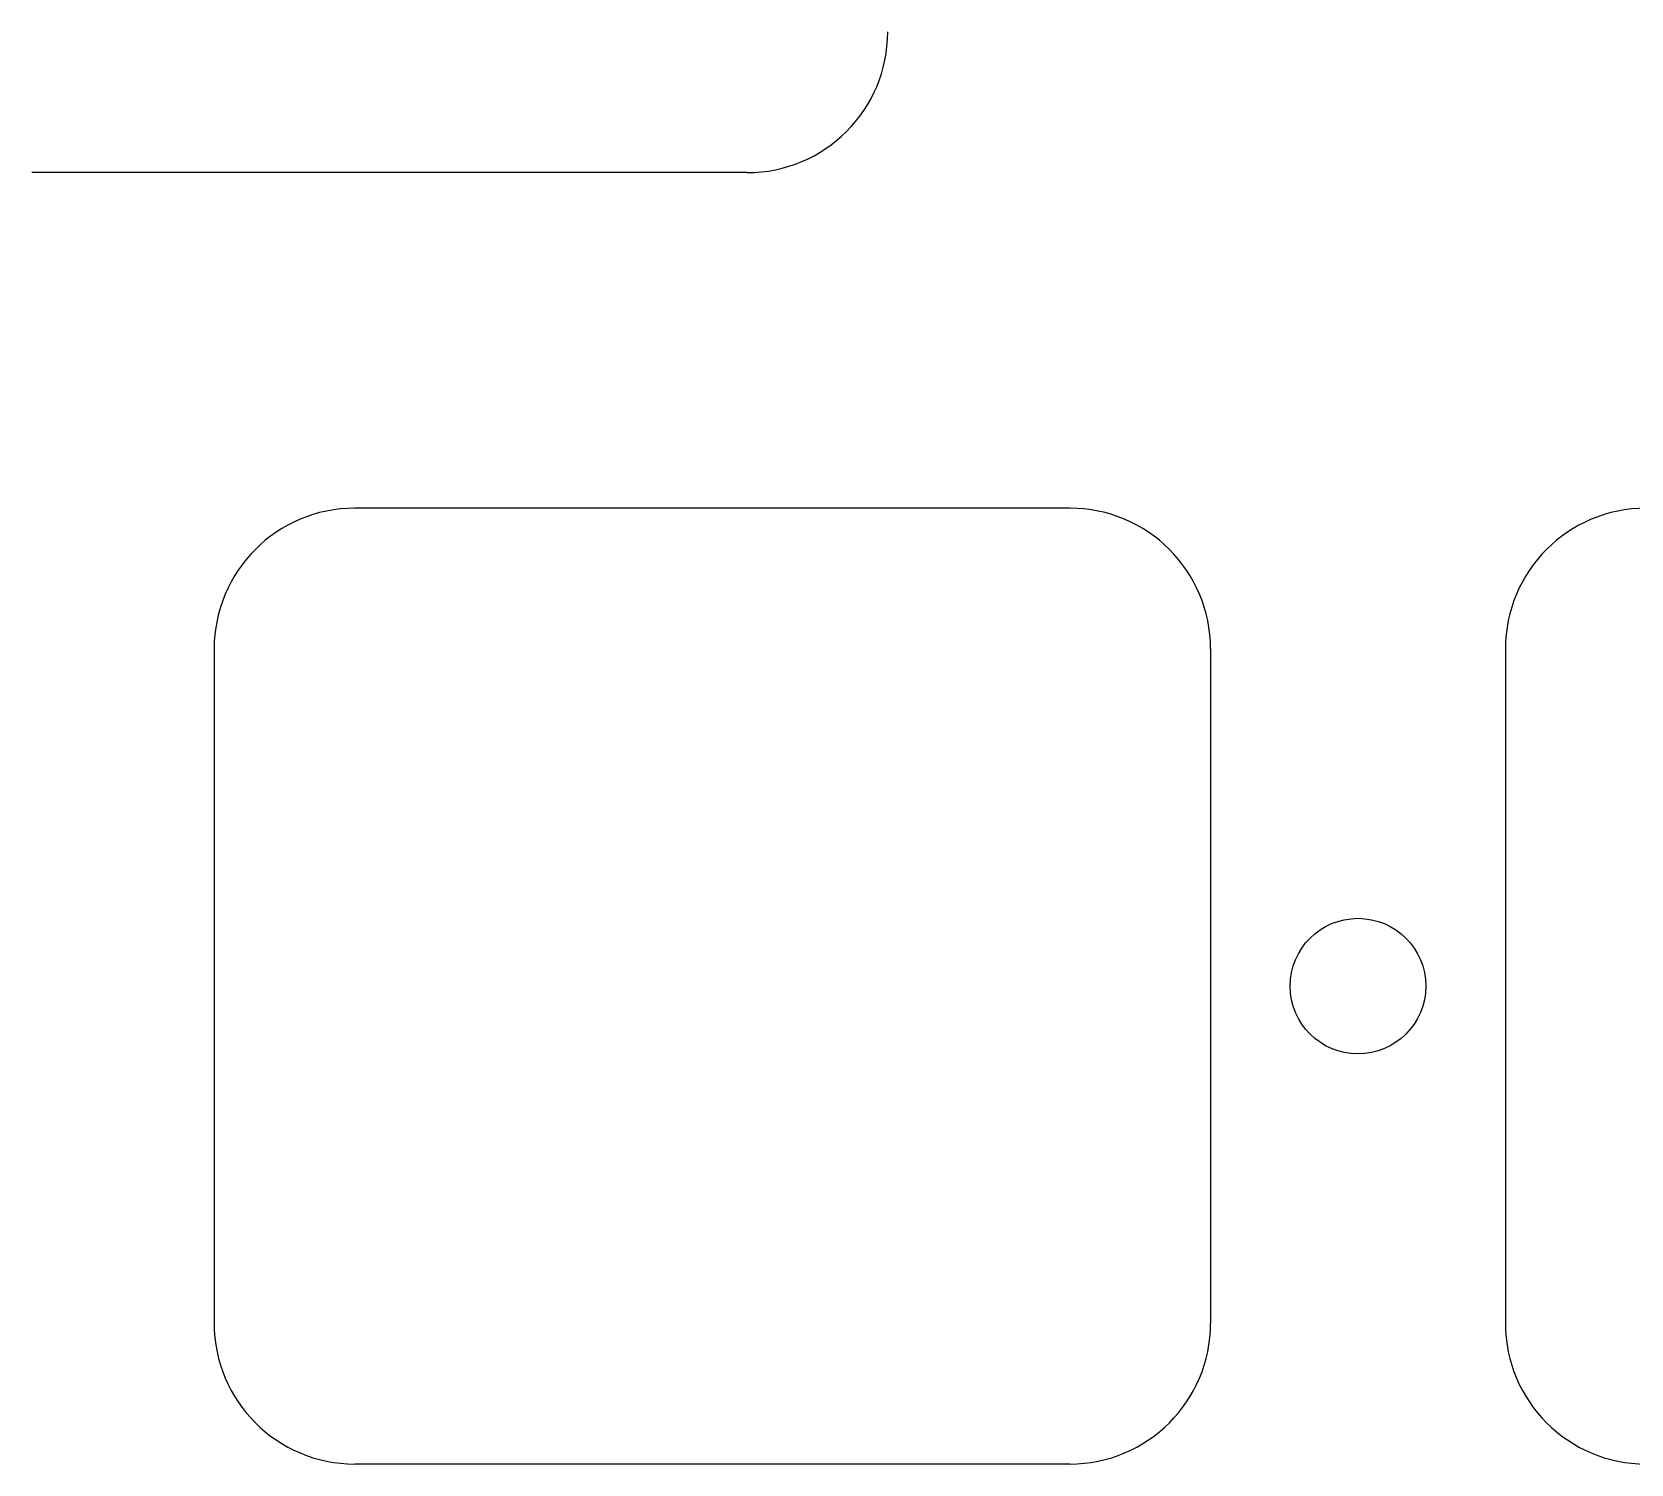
# Model space of a CAD drawing. Header units: millimetres. Extents: x -10 to 277, y -95 to 18.
# Drawn here: x 209.04 to 232.63, y -83.25 to -62.13 of the extents above; entities that cross this region are included whole.
import ezdxf

# ---------------------------------------------------------------- set-up
doc = ezdxf.new("R2010")
doc.units = ezdxf.units.MM
doc.header["$MEASUREMENT"] = 0
doc.layers.add('Edge.Cuts', color=53, linetype='CONTINUOUS')

msp = doc.modelspace()

# ---------------------------------------------------------------- linework, layer by layer
at = {"layer": 'Edge.Cuts', "linetype": 'Continuous'}
for p, q in [((219.5875, -64.2), (209.0375, -64.2)), ((224.35, -69.15), (213.799999, -69.15)), ((211.725, -71.225), (211.725, -81.175001)), ((226.425, -71.225), (226.425, -81.175)), ((230.775, -71.225), (230.775, -81.175001)), ((224.35, -83.25), (213.8, -83.25))]:
    msp.add_line(p, q, dxfattribs=at)
at = {"layer": 'Edge.Cuts'}
msp.add_circle((228.6, -76.2), 1, dxfattribs=at)
for centre, radius, start, end in [((219.587472, -62.125015), 2.075028, 270.0007731, 0.0004142), ((213.8, -71.225), 2.075, 90.0000276, 180), ((224.35, -71.225), 2.075, 0, 90), ((232.85, -71.225), 2.075, 90.0000276, 180), ((213.8, -81.175), 2.075, 180.0000276, 270), ((224.35, -81.175), 2.075, 270, 0), ((232.85, -81.175), 2.075, 180.0000276, 270)]:
    msp.add_arc(centre, radius, start, end, dxfattribs=at)

doc.saveas('drawing.dxf')
